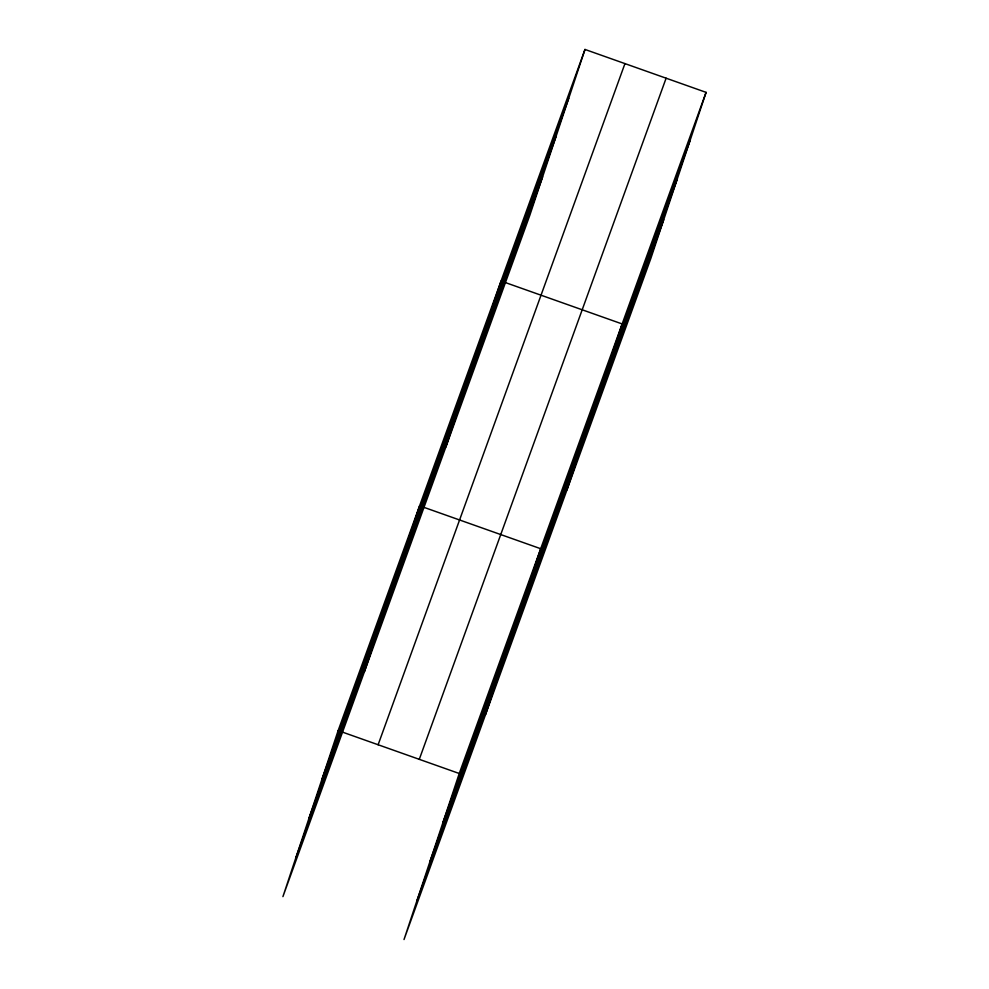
<?xml version="1.0" encoding="UTF-8"?>
<svg xmlns="http://www.w3.org/2000/svg" width="989" height="989" viewBox="0 0 989 989"><rect width="100%" height="100%" fill="white"/><g stroke="black" fill="none" stroke-linecap="round" stroke-linejoin="round"><path stroke-width="1.48" d="M584.994 49.45L338.151 730.587L282.916 896.64L529.745 215.503L584.994 49.45L706.084 92.36L650.849 258.413L404.007 939.55L459.255 773.497L706.084 92.36M364.372 671.865L419.608 505.812L540.699 548.722L485.463 714.775M445.829 447.09L501.064 281.037M566.92 490L622.155 323.947L505.342 282.557M321.907 779.443L568.737 98.307M309.038 818.113L555.867 136.977M295.785 857.97L542.615 176.821M378.119 744.754L624.949 63.605M419.287 759.342L666.116 78.205M442.998 822.354L689.827 141.217M430.128 861.023L676.971 179.887M416.876 900.88L663.706 219.731M338.151 730.587L459.255 773.497"/></g></svg>
